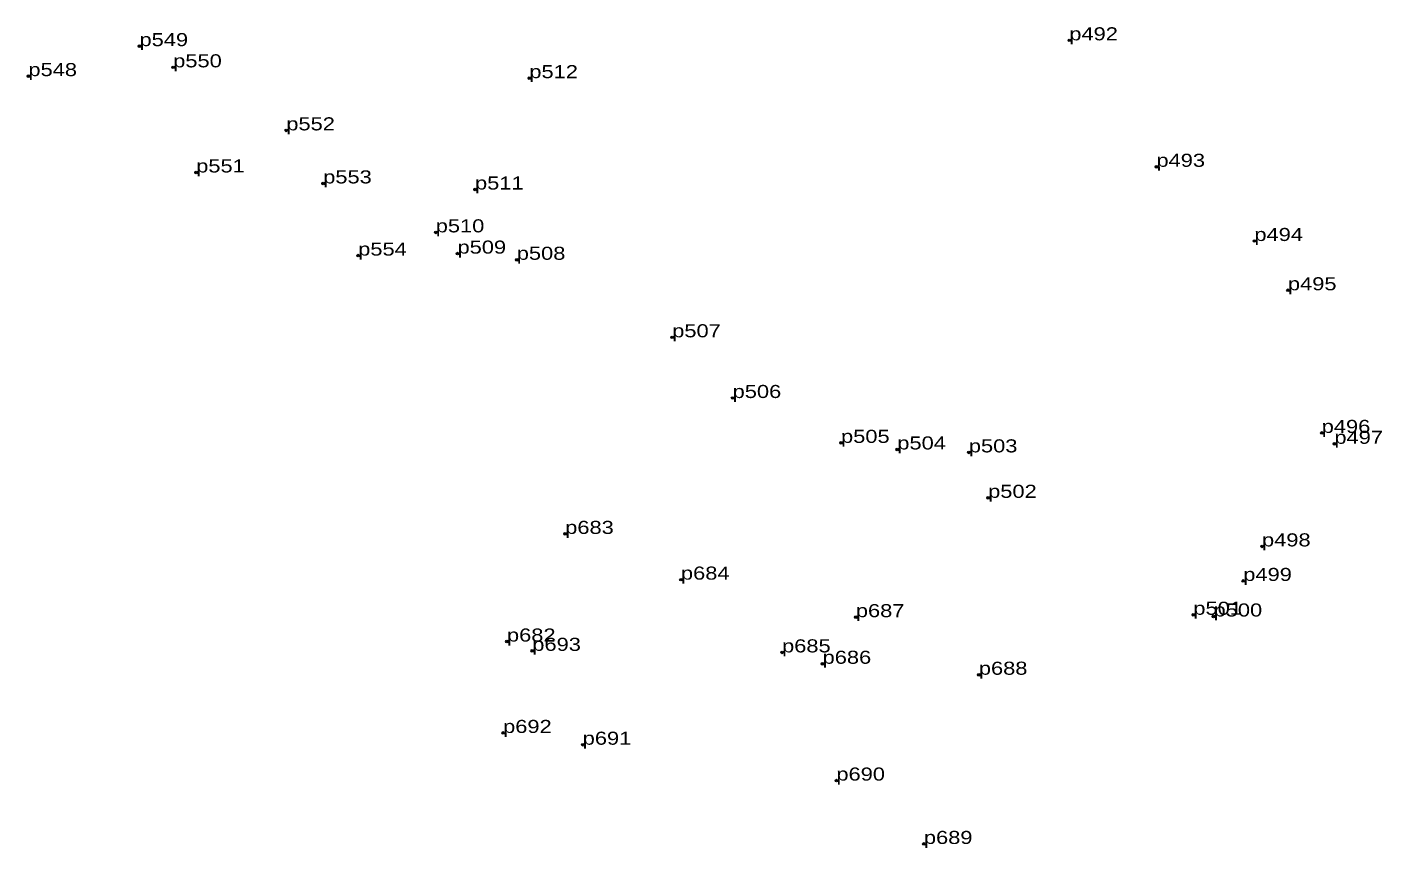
# Model space of a CAD drawing. Header units: metres. Extents: x 537581 to 549531, y 1833517 to 1838960.
# Drawn here: x 548874.2 to 549060.8, y 1836684.8 to 1836797.8 of the extents above; entities that cross this region are included whole.
import ezdxf

# ---------------------------------------------------------------- set-up
doc = ezdxf.new("R2010")
doc.units = ezdxf.units.M
doc.header["$LTSCALE"] = 0.72
doc.header["$PDMODE"] = 32
doc.header["$PDSIZE"] = 0.36
doc.layers.add('12', color=7, linetype='Continuous')
doc.layers.add('7', color=7, linetype='Continuous')

msp = doc.modelspace()

# ---------------------------------------------------------------- linework, layer by layer
at = {"layer": '7'}
for p in [(548889.66, 1836795.2), (549017.72, 1836796), (548894.3, 1836792.28), (548874.36, 1836791.07), (548943.35, 1836790.79), (548909.88, 1836783.6), (549029.72, 1836778.58), (548897.47, 1836777.8), (548914.96, 1836776.29), (548935.87, 1836775.45), (548930.46, 1836769.55), (549043.21, 1836768.36), (548919.78, 1836766.35), (548933.46, 1836766.62), (548941.62, 1836765.77), (549047.83, 1836761.57), (548963.03, 1836755.09), (548971.35, 1836746.73), (549052.48, 1836741.92), (548986.28, 1836740.55), (548994.03, 1836739.64), (549003.88, 1836739.24), (549054.23, 1836740.42), (549006.54, 1836732.98), (548948.29, 1836728.01), (549044.26, 1836726.29), (548964.23, 1836721.71), (549041.68, 1836721.53), (548988.32, 1836716.54), (549034.8, 1836716.87), (549037.59, 1836716.63), (548940.27, 1836713.18), (548943.76, 1836711.9), (548978.16, 1836711.69), (548983.74, 1836710.12), (549005.26, 1836708.61), (548939.74, 1836700.59), (548950.7, 1836698.97), (548985.64, 1836694.03), (548997.69, 1836685.3)]:
    msp.add_point(p, dxfattribs=at)

# ---------------------------------------------------------------- texts
at = {"layer": '12', "width": 1.25}
for s, p in [('p549', (548889.66, 1836795.2)), ('p492', (549017.72, 1836796)), ('p550', (548894.3, 1836792.28)), ('p548', (548874.36, 1836791.07)), ('p512', (548943.35, 1836790.79)), ('p552', (548909.88, 1836783.6)), ('p493', (549029.72, 1836778.58)), ('p551', (548897.47, 1836777.8)), ('p553', (548914.96, 1836776.29)), ('p511', (548935.87, 1836775.45)), ('p510', (548930.46, 1836769.55)), ('p494', (549043.21, 1836768.36)), ('p554', (548919.78, 1836766.35)), ('p509', (548933.46, 1836766.62)), ('p508', (548941.62, 1836765.77)), ('p495', (549047.83, 1836761.57)), ('p507', (548963.03, 1836755.09)), ('p506', (548971.35, 1836746.73)), ('p496', (549052.48, 1836741.92)), ('p505', (548986.28, 1836740.55)), ('p504', (548994.03, 1836739.64)), ('p503', (549003.88, 1836739.24)), ('p497', (549054.23, 1836740.42)), ('p502', (549006.54, 1836732.98)), ('p683', (548948.29, 1836728.01)), ('p498', (549044.26, 1836726.29)), ('p684', (548964.23, 1836721.71)), ('p499', (549041.68, 1836721.53)), ('p501', (549034.8, 1836716.87)), ('p687', (548988.32, 1836716.54)), ('p500', (549037.59, 1836716.63)), ('p682', (548940.27, 1836713.18)), ('p693', (548943.76, 1836711.9)), ('p685', (548978.16, 1836711.69)), ('p686', (548983.74, 1836710.12)), ('p688', (549005.26, 1836708.61)), ('p692', (548939.74, 1836700.59)), ('p691', (548950.7, 1836698.97)), ('p690', (548985.64, 1836694.03)), ('p689', (548997.69, 1836685.3))]:
    msp.add_text(s, height=1.8, dxfattribs=at).set_placement(p)

doc.saveas('drawing.dxf')
